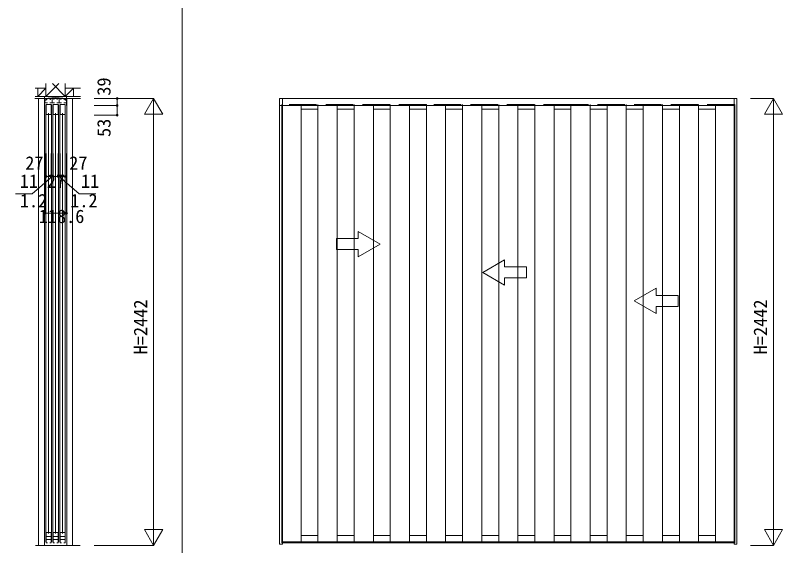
# Model space of a CAD drawing. Units: millimetres, scale not verified. Extents: x -21025 to 6475, y -14850 to 5150.
# Drawn here: x -3938 to 257, y -6052 to -3156 of the extents above; entities that cross this region are included whole.
import ezdxf
from ezdxf.enums import TextEntityAlignment as Align

# ---------------------------------------------------------------- set-up
doc = ezdxf.new("R2010")
doc.units = ezdxf.units.MM
doc.header["$LTSCALE"] = 50
doc.linetypes.add('DASHED3', pattern=[4, 3, -1])
for name, color, linetype, lineweight in [('0-1_YKK_F1', 7, 'Continuous', 9), ('0-2_YKK_N1', 2, 'Continuous', 9), ('0-3_YKK_Z1', 7, 'Continuous', 9), ('0-4_YKK_A1', 4, 'Continuous', 9), ('0-6_YKK_C1', 4, 'Continuous', 9)]:
    doc.layers.add(name, color=color, linetype=linetype, lineweight=lineweight)
doc.styles.add('ＭＳ ゴシック', font='')
doc.styles.get('ＭＳ ゴシック').set_extended_font_data('MS Gothic')

msp = doc.modelspace()

# ---------------------------------------------------------------- linework, layer by layer
at = {"layer": '0-1_YKK_F1'}
msp.add_line((-3025, -14850), (-3025, 4650), dxfattribs=at)
at = {"layer": '0-2_YKK_N1'}
for p, q in [((-3506.5, -3609.5), (-3181.5, -3609.5)), ((-3506.5, -3648.5), (-3381.5, -3648.5)), ((-3381.5, -3648.5), (-3381.5, -3609.5)), ((-3381.5, -3648.5), (-3381.5, -3701.5)), ((82.28, -3609.5), (207.28, -3609.5)), ((207.28, -6051.5), (207.28, -3609.5)), ((-3506.5, -3701.5), (-3381.5, -3701.5)), ((-3231.5, -3696.1), (-3131.5, -3696.1)), ((157.28, -3696.1), (257.28, -3696.1)), ((-3778.19, -4236.05), (-3778.19, -3911.05)), ((-3776.99, -4236.05), (-3776.99, -3911.05)), ((-3769.19, -3911.05), (-3769.19, -4036.55)), ((-3742.19, -3911.05), (-3742.19, -4036.55)), ((-3731.19, -3911.05), (-3731.19, -4036.55)), ((-3704.19, -3911.05), (-3704.19, -4036.55)), ((-3693.19, -3911.05), (-3693.19, -4036.55)), ((-3666.19, -3911.05), (-3666.19, -4036.55)), ((-3658.39, -4236.05), (-3658.39, -3911.05)), ((-3657.19, -4236.05), (-3657.19, -3911.05)), ((-3736.69, -4036.05), (-3845.87, -4131.07)), ((-3769.19, -4036.05), (-3742.19, -4036.05)), ((-3742.19, -4036.05), (-3731.19, -4036.05)), ((-3731.19, -4036.05), (-3704.19, -4036.05)), ((-3704.19, -4036.05), (-3693.19, -4036.05)), ((-3698.69, -4036.05), (-3589.51, -4131.07)), ((-3693.19, -4036.05), (-3666.19, -4036.05)), ((-3845.87, -4131.07), (-3937.72, -4131.07)), ((-3589.51, -4131.07), (-3497.66, -4131.07)), ((-3776.99, -4236.05), (-3778.19, -4236.05)), ((-3776.99, -4236.05), (-3658.39, -4236.05)), ((-3658.39, -4236.05), (-3657.19, -4236.05)), ((-3131.5, -5964.9), (-3231.5, -5964.9)), ((257.28, -5964.9), (157.28, -5964.9)), ((82.28, -6051.5), (207.28, -6051.5))]:
    msp.add_line(p, q, dxfattribs=at)
for points in [[(-3506.5, -6051.5), (-3181.5, -6051.5), (-3181.5, -3609.5)], [(-3231.5, -3696.1), (-3181.5, -3609.5), (-3131.5, -3696.1)], [(157.28, -3696.1), (207.28, -3609.5), (257.28, -3696.1)], [(-3131.5, -5964.9), (-3181.5, -6051.5), (-3231.5, -5964.9)], [(257.28, -5964.9), (207.28, -6051.5), (157.28, -5964.9)]]:
    msp.add_lwpolyline(points, dxfattribs=at)
for centre in [(-3381.5, -3609.5), (-3381.5, -3648.5), (-3381.5, -3701.5), (-3769.19, -4036.05), (-3742.19, -4036.05), (-3731.19, -4036.05), (-3704.19, -4036.05), (-3693.19, -4036.05), (-3666.19, -4036.05), (-3778.19, -4236.05), (-3776.99, -4236.05), (-3658.39, -4236.05), (-3657.19, -4236.05)]:
    msp.add_circle(centre, 5, dxfattribs=at)
at = {"layer": '0-3_YKK_Z1'}
for p, q in [((-3815.19, -3554), (-3829.82, -3554)), ((-3815.19, -3599), (-3770.19, -3554)), ((-3815.19, -3554), (-3815.19, -3599)), ((-3770.19, -3554), (-3815.19, -3554)), ((-3700.19, -3529), (-3770.19, -3599)), ((-3770.19, -3529), (-3770.19, -3599)), ((-3770.19, -3599), (-3770.19, -3554)), ((-3735.19, -3529), (-3665.19, -3599)), ((-3665.19, -3599), (-3665.19, -3529)), ((-3665.19, -3599), (-3620.19, -3554)), ((-3665.19, -3554), (-3665.19, -3599)), ((-3620.19, -3554), (-3665.19, -3554)), ((-3620.19, -3554), (-3582.25, -3554)), ((-3620.19, -3599), (-3620.19, -3554)), ((-3829.82, -3599), (-3581.85, -3599)), ((-3815.19, -3599), (-3800.98, -3584.79)), ((-3815.19, -3599), (-3770.19, -3599)), ((-3778.19, -3609.5), (-3657.19, -3599)), ((-3778.19, -3609.5), (-3778.19, -3599)), ((-3770.19, -3599), (-3665.19, -3599)), ((-3665.19, -3599), (-3650.77, -3584.58)), ((-3665.19, -3599), (-3620.19, -3599)), ((-3657.19, -3609.5), (-3657.19, -3599)), ((-3830.68, -3609.5), (-3581.5, -3609.5)), ((-3810.69, -3609.5), (-3810.69, -6051.5)), ((-3779.19, -3609.5), (-3779.19, -6051.5)), ((-3656.19, -3609.5), (-3656.19, -6051.5)), ((-3624.69, -3609.5), (-3624.69, -6051.5)), ((-3828.32, -6051.5), (-3583.25, -6051.5))]:
    msp.add_line(p, q, dxfattribs=at)
at = {"layer": '0-4_YKK_A1'}
for p, q in [((-2492.72, -3609.5), (7.28, -3609.5)), ((-2492.72, -3648.5), (-2492.72, -3609.5)), ((-2492.72, -3648.5), (-2492.72, -6044.5)), ((-7.72, -3648.5), (-2492.72, -3648.5)), ((-2480.72, -3648.5), (-2480.72, -6032.5)), ((-2477.72, -3609.5), (-2477.72, -6044.5)), ((-2375.72, -6032.5), (-2375.72, -3648.5)), ((-2283.1, -3648.5), (-2283.1, -6032.5)), ((-2178.1, -6032.5), (-2178.1, -3648.5)), ((-2085.47, -3648.5), (-2085.47, -6032.5)), ((-1980.47, -6032.5), (-1980.47, -3648.5)), ((-1887.85, -3648.5), (-1887.85, -6032.5)), ((-1782.85, -6032.5), (-1782.85, -3648.5)), ((-1690.47, -3648.5), (-1690.47, -6032.5)), ((-1585.47, -6032.5), (-1585.47, -3648.5)), ((-1492.84, -3648.5), (-1492.84, -6032.5)), ((-1387.85, -6032.5), (-1387.85, -3648.5)), ((-1295.22, -3648.5), (-1295.22, -6032.5)), ((-1190.22, -6032.5), (-1190.22, -3648.5)), ((-1097.6, -3648.5), (-1097.6, -6032.5)), ((-992.6, -6032.5), (-992.6, -3648.5)), ((-900.22, -3648.5), (-900.22, -6032.5)), ((-795.22, -6032.5), (-795.22, -3648.5)), ((-702.6, -3648.5), (-702.6, -6032.5)), ((-597.59, -6032.5), (-597.59, -3648.5)), ((-504.97, -3648.5), (-504.97, -6032.5)), ((-399.97, -6032.5), (-399.97, -3648.5)), ((-307.35, -3648.5), (-307.35, -6032.5)), ((-202.34, -6032.5), (-202.34, -3648.5)), ((-109.72, -3648.5), (-109.72, -6032.5)), ((-7.72, -3609.5), (-7.72, -6044.5)), ((-4.72, -6032.5), (-4.72, -3648.5)), ((7.28, -3609.5), (7.28, -6044.5)), ((-2375.72, -3668.5), (-2283.1, -3668.5)), ((-2178.1, -3668.5), (-2085.47, -3668.5)), ((-1980.47, -3668.5), (-1887.85, -3668.5)), ((-1782.85, -3668.5), (-1690.47, -3668.5)), ((-1585.47, -3668.5), (-1492.84, -3668.5)), ((-1387.85, -3668.5), (-1295.22, -3668.5)), ((-1190.22, -3668.5), (-1097.6, -3668.5)), ((-992.6, -3668.5), (-900.22, -3668.5)), ((-795.22, -3668.5), (-702.6, -3668.5)), ((-597.59, -3668.5), (-504.97, -3668.5)), ((-399.97, -3668.5), (-307.35, -3668.5)), ((-202.34, -3668.5), (-109.72, -3668.5)), ((-2062.72, -4375.5), (-2062.72, -4336.22)), ((-1942.72, -4405.5), (-2062.72, -4336.22)), ((-2182.72, -4435.5), (-2062.72, -4435.5)), ((-1942.72, -4405.5), (-2062.72, -4474.78)), ((-2062.72, -4474.78), (-2062.72, -4435.5)), ((-1382.72, -4560.5), (-1262.72, -4491.22)), ((-1262.72, -4530.5), (-1262.72, -4491.22)), ((-1262.72, -4530.5), (-1142.72, -4530.5)), ((-1142.72, -4530.5), (-1142.72, -4590.5)), ((-1382.72, -4560.5), (-1262.72, -4629.78)), ((-1142.72, -4590.5), (-1262.72, -4590.5)), ((-1262.72, -4629.78), (-1262.72, -4590.5)), ((-553.72, -4715.5), (-433.72, -4646.22)), ((-433.72, -4685.5), (-433.72, -4646.22)), ((-433.72, -4685.5), (-313.72, -4685.5)), ((-313.72, -4685.5), (-313.72, -4745.5)), ((-553.72, -4715.5), (-433.72, -4784.78)), ((-433.72, -4784.78), (-433.72, -4745.5)), ((-313.72, -4745.5), (-433.72, -4745.5)), ((-2375.72, -5996.5), (-2283.1, -5996.5)), ((-2178.1, -5996.5), (-2085.47, -5996.5)), ((-1980.47, -5996.5), (-1887.85, -5996.5)), ((-1782.85, -5996.5), (-1690.47, -5996.5)), ((-1585.47, -5996.5), (-1492.84, -5996.5)), ((-1387.85, -5996.5), (-1295.22, -5996.5)), ((-1190.22, -5996.5), (-1097.6, -5996.5)), ((-992.6, -5996.5), (-900.22, -5996.5)), ((-795.22, -5996.5), (-702.6, -5996.5)), ((-597.59, -5996.5), (-504.97, -5996.5)), ((-399.97, -5996.5), (-307.35, -5996.5)), ((-202.34, -5996.5), (-109.72, -5996.5)), ((-2480.92, -6036), (-2480.91, -6036.09)), ((-2480.91, -6036.09), (-2480.89, -6036.17)), ((-2480.89, -6036.17), (-2480.85, -6036.25)), ((-2480.85, -6036.25), (-2480.8, -6036.32)), ((-2480.8, -6036.32), (-2480.74, -6036.38)), ((-2480.74, -6036.38), (-2480.67, -6036.43)), ((-2480.72, -6032.5), (-1690.47, -6032.5)), ((-2480.67, -6036.43), (-2480.59, -6036.47)), ((-2480.59, -6036.47), (-2480.51, -6036.49)), ((-2480.51, -6036.49), (-2480.42, -6036.5)), ((-2479.42, -6036.5), (-2480.42, -6036.5)), ((-2479.42, -6032.5), (-2475.02, -6032.5)), ((-2475.02, -6032.5), (-2475.02, -6036)), ((-2475.02, -6036.5), (-2475.02, -6032.5)), ((-2475.02, -6036.5), (-1690.47, -6036.5)), ((-1690.67, -6036), (-1690.66, -6036.09)), ((-1690.66, -6036.09), (-1690.64, -6036.17)), ((-1690.64, -6036.17), (-1690.6, -6036.25)), ((-1690.6, -6036.25), (-1690.55, -6036.32)), ((-1690.55, -6036.32), (-1690.49, -6036.38)), ((-1690.49, -6036.38), (-1690.42, -6036.43)), ((-1690.47, -6032.5), (-900.22, -6032.5)), ((-1690.42, -6036.43), (-1690.34, -6036.47)), ((-1690.34, -6036.47), (-1690.26, -6036.49)), ((-1690.26, -6036.49), (-1690.17, -6036.5)), ((-1689.17, -6036.5), (-1690.17, -6036.5)), ((-1689.17, -6032.5), (-1684.77, -6032.5)), ((-1684.77, -6032.5), (-1684.77, -6036)), ((-1684.77, -6036.5), (-1684.77, -6032.5)), ((-1684.77, -6036.5), (-900.22, -6036.5)), ((-900.42, -6036), (-900.41, -6036.09)), ((-900.41, -6036.09), (-900.39, -6036.17)), ((-900.39, -6036.17), (-900.35, -6036.25)), ((-900.35, -6036.25), (-900.3, -6036.32)), ((-900.3, -6036.32), (-900.24, -6036.38)), ((-900.24, -6036.38), (-900.17, -6036.43)), ((-900.22, -6032.5), (-4.72, -6032.5)), ((-900.17, -6036.43), (-900.09, -6036.47)), ((-900.09, -6036.47), (-900.01, -6036.49)), ((-900.01, -6036.49), (-899.92, -6036.5)), ((-898.92, -6036.5), (-899.92, -6036.5)), ((-898.92, -6032.5), (-894.52, -6032.5)), ((-894.52, -6032.5), (-894.52, -6036)), ((-894.52, -6036.5), (-894.52, -6032.5)), ((-894.52, -6036.5), (-10.42, -6036.5)), ((-10.42, -6032.5), (-10.42, -6036)), ((-6.02, -6032.5), (-10.42, -6032.5)), ((-10.42, -6036.5), (-10.42, -6032.5)), ((-6.02, -6036.5), (-5.02, -6036.5)), ((-5.02, -6036.5), (-4.93, -6036.49)), ((-4.93, -6036.49), (-4.85, -6036.47)), ((-4.85, -6036.47), (-4.77, -6036.43)), ((-4.77, -6036.43), (-4.7, -6036.38)), ((-4.7, -6036.38), (-4.64, -6036.32)), ((-4.64, -6036.32), (-4.59, -6036.25)), ((-4.59, -6036.25), (-4.55, -6036.17)), ((-4.55, -6036.17), (-4.53, -6036.09)), ((-4.53, -6036.09), (-4.52, -6036)), ((-2492.72, -6044.5), (-2477.72, -6044.5)), ((-7.72, -6044.5), (7.28, -6044.5))]:
    msp.add_line(p, q, dxfattribs=at)
at = {"layer": '0-4_YKK_A1', "linetype": 'DASHED3'}
for p, q in [((-1690.47, -3643.5), (-2480.72, -3643.5)), ((-2480.72, -3643.5), (-2480.72, -3648.5)), ((-2375.72, -3648.5), (-2375.72, -3643.5)), ((-2283.1, -3643.5), (-2283.1, -3648.5)), ((-2178.1, -3648.5), (-2178.1, -3643.5)), ((-2085.47, -3643.5), (-2085.47, -3648.5)), ((-1980.47, -3648.5), (-1980.47, -3643.5)), ((-1887.85, -3643.5), (-1887.85, -3648.5)), ((-1782.85, -3648.5), (-1782.85, -3643.5)), ((-900.22, -3643.5), (-1690.47, -3643.5)), ((-1690.47, -3643.5), (-1690.47, -3648.5)), ((-1585.47, -3648.5), (-1585.47, -3643.5)), ((-1492.84, -3643.5), (-1492.84, -3648.5)), ((-1387.85, -3648.5), (-1387.85, -3643.5)), ((-1295.22, -3643.5), (-1295.22, -3648.5)), ((-1190.22, -3648.5), (-1190.22, -3643.5)), ((-1097.6, -3643.5), (-1097.6, -3648.5)), ((-992.6, -3648.5), (-992.6, -3643.5)), ((-4.72, -3643.5), (-900.22, -3643.5)), ((-900.22, -3643.5), (-900.22, -3648.5)), ((-795.22, -3648.5), (-795.22, -3643.5)), ((-702.6, -3643.5), (-702.6, -3648.5)), ((-597.59, -3648.5), (-597.59, -3643.5)), ((-504.97, -3643.5), (-504.97, -3648.5)), ((-399.97, -3648.5), (-399.97, -3643.5)), ((-307.35, -3643.5), (-307.35, -3648.5)), ((-202.34, -3648.5), (-202.34, -3643.5)), ((-109.72, -3643.5), (-109.72, -3648.5)), ((-4.72, -3648.5), (-4.72, -3643.5))]:
    msp.add_line(p, q, dxfattribs=at)
at = {"layer": '0-4_YKK_A1'}
for points in [[(-2062.72, -4375.5), (-2182.72, -4375.5), (-2182.72, -4435.5)], [(-2480.92, -6036), (-2480.92, -6032.5), (-2479.42, -6032.5)], [(-2475.02, -6036), (-2475.02, -6036.5), (-2479.42, -6036.5)], [(-1690.67, -6036), (-1690.67, -6032.5), (-1689.17, -6032.5)], [(-1684.77, -6036), (-1684.77, -6036.5), (-1689.17, -6036.5)], [(-900.42, -6036), (-900.42, -6032.5), (-898.92, -6032.5)], [(-894.52, -6036), (-894.52, -6036.5), (-898.92, -6036.5)], [(-10.42, -6036), (-10.42, -6036.5), (-6.02, -6036.5)], [(-4.52, -6036), (-4.52, -6032.5), (-6.02, -6032.5)]]:
    msp.add_lwpolyline(points, dxfattribs=at)
at = {"layer": '0-6_YKK_C1'}
for p, q in [((-3778.19, -3609.5), (-3778.19, -3648.5)), ((-3657.19, -3609.5), (-3778.19, -3609.5)), ((-3776.69, -3620), (-3769.49, -3620)), ((-3776.69, -3633.3), (-3776.69, -3620)), ((-3761.89, -3633.3), (-3776.69, -3633.3)), ((-3776.19, -3610.8), (-3776.19, -3620)), ((-3770.69, -3643.5), (-3770.69, -6032.5)), ((-3769.49, -3620), (-3769.49, -3609.5)), ((-3765.09, -3614.8), (-3765.09, -3609.5)), ((-3763.09, -3614.8), (-3765.09, -3614.8)), ((-3749.49, -3633.3), (-3723.89, -3633.3)), ((-3748.29, -3614.8), (-3746.29, -3614.8)), ((-3746.29, -3614.8), (-3746.29, -3609.5)), ((-3742.19, -3643.5), (-3742.19, -3697.5)), ((-3740.69, -6032.5), (-3740.69, -3643.5)), ((-3736.69, -3633.3), (-3736.69, -3609.5)), ((-3732.69, -3643.5), (-3732.69, -6032.5)), ((-3727.09, -3614.8), (-3727.09, -3609.5)), ((-3725.09, -3614.8), (-3727.09, -3614.8)), ((-3711.49, -3633.3), (-3685.89, -3633.3)), ((-3710.29, -3614.8), (-3708.29, -3614.8)), ((-3708.29, -3614.8), (-3708.29, -3609.5)), ((-3704.19, -3643.5), (-3704.19, -3697.5)), ((-3702.69, -6032.5), (-3702.69, -3643.5)), ((-3698.69, -3633.3), (-3698.69, -3609.5)), ((-3694.69, -3643.5), (-3694.69, -6032.5)), ((-3689.09, -3614.8), (-3689.09, -3609.5)), ((-3687.09, -3614.8), (-3689.09, -3614.8)), ((-3658.69, -3633.3), (-3673.49, -3633.3)), ((-3672.29, -3614.8), (-3670.29, -3614.8)), ((-3670.29, -3614.8), (-3670.29, -3609.5)), ((-3666.19, -3643.5), (-3666.19, -3697.5)), ((-3665.89, -3609.5), (-3665.89, -3620)), ((-3665.89, -3620), (-3658.69, -3620)), ((-3664.69, -6032.5), (-3664.69, -3643.5)), ((-3659.19, -3610.8), (-3659.19, -3620)), ((-3658.69, -3620), (-3658.69, -3633.3)), ((-3657.19, -3648.5), (-3657.19, -3609.5)), ((-3755.69, -3691), (-3755.69, -5987)), ((-3717.69, -3691), (-3717.69, -5987)), ((-3679.69, -3691), (-3679.69, -5987)), ((-3757.99, -3697.5), (-3769.19, -3697.5)), ((-3753.39, -3697.5), (-3742.19, -3697.5)), ((-3719.99, -3697.5), (-3731.19, -3697.5)), ((-3715.39, -3697.5), (-3704.19, -3697.5)), ((-3681.99, -3697.5), (-3693.19, -3697.5)), ((-3677.39, -3697.5), (-3666.19, -3697.5)), ((-3757.99, -5980.5), (-3769.19, -5980.5)), ((-3769.19, -5980.5), (-3769.19, -6036.5)), ((-3753.39, -5980.5), (-3742.19, -5980.5)), ((-3742.19, -6036.5), (-3742.19, -5980.5)), ((-3719.99, -5980.5), (-3731.19, -5980.5)), ((-3731.19, -5980.5), (-3731.19, -6036.5)), ((-3715.39, -5980.5), (-3704.19, -5980.5)), ((-3704.19, -6036.5), (-3704.19, -5980.5)), ((-3681.99, -5980.5), (-3693.19, -5980.5)), ((-3693.19, -5980.5), (-3693.19, -6036.5)), ((-3677.39, -5980.5), (-3666.19, -5980.5)), ((-3666.19, -6036.5), (-3666.19, -5980.5)), ((-3769.19, -6002.2), (-3742.19, -6002.2)), ((-3769.19, -6019.5), (-3742.19, -6019.5)), ((-3769.19, -6036.5), (-3762.19, -6036.5)), ((-3749.19, -6036.5), (-3742.19, -6036.5)), ((-3731.19, -6002.2), (-3704.19, -6002.2)), ((-3731.19, -6019.5), (-3704.19, -6019.5)), ((-3731.19, -6036.5), (-3724.19, -6036.5)), ((-3711.19, -6036.5), (-3704.19, -6036.5)), ((-3693.19, -6002.2), (-3666.19, -6002.2)), ((-3693.19, -6019.5), (-3666.19, -6019.5)), ((-3693.19, -6036.5), (-3686.19, -6036.5)), ((-3673.19, -6036.5), (-3666.19, -6036.5))]:
    msp.add_line(p, q, dxfattribs=at)
for points in [[(-3769.19, -3697.75), (-3769.19, -3643.5), (-3742.19, -3643.5)], [(-3731.19, -3697.75), (-3731.19, -3643.5), (-3704.19, -3643.5)], [(-3693.19, -3697.75), (-3693.19, -3643.5), (-3666.19, -3643.5)]]:
    msp.add_lwpolyline(points, dxfattribs=at)

# ---------------------------------------------------------------- texts
at = {"layer": '0-2_YKK_N1', "color": 4, "style": 'ＭＳ ゴシック'}
for s, p in [('39', (-3395.01, -3594.78)), ('53', (-3395.01, -3820.26)), ('H=2442', (-3195.01, -5007.38)), ('H=2442', (193.77, -5007.38))]:
    msp.add_text(s, height=73.31, rotation=90, dxfattribs=at).set_placement(p, align=Align.BOTTOM_LEFT)
for s, p in [('27', (-3883.43, -4021.08)), ('27', (-3643.22, -4021.08)), ('11', (-3913.5, -4120.09)), ('27', (-3765.5, -4120.09)), ('11', (-3579.14, -4120.09)), ('1.2', (-3913.13, -4226.68)), ('1.2', (-3637.6, -4226.28)), ('118.6', (-3809.67, -4312.28))]:
    msp.add_text(s, height=73.31, dxfattribs=at).set_placement(p, align=Align.BOTTOM_LEFT)

doc.saveas('drawing.dxf')
